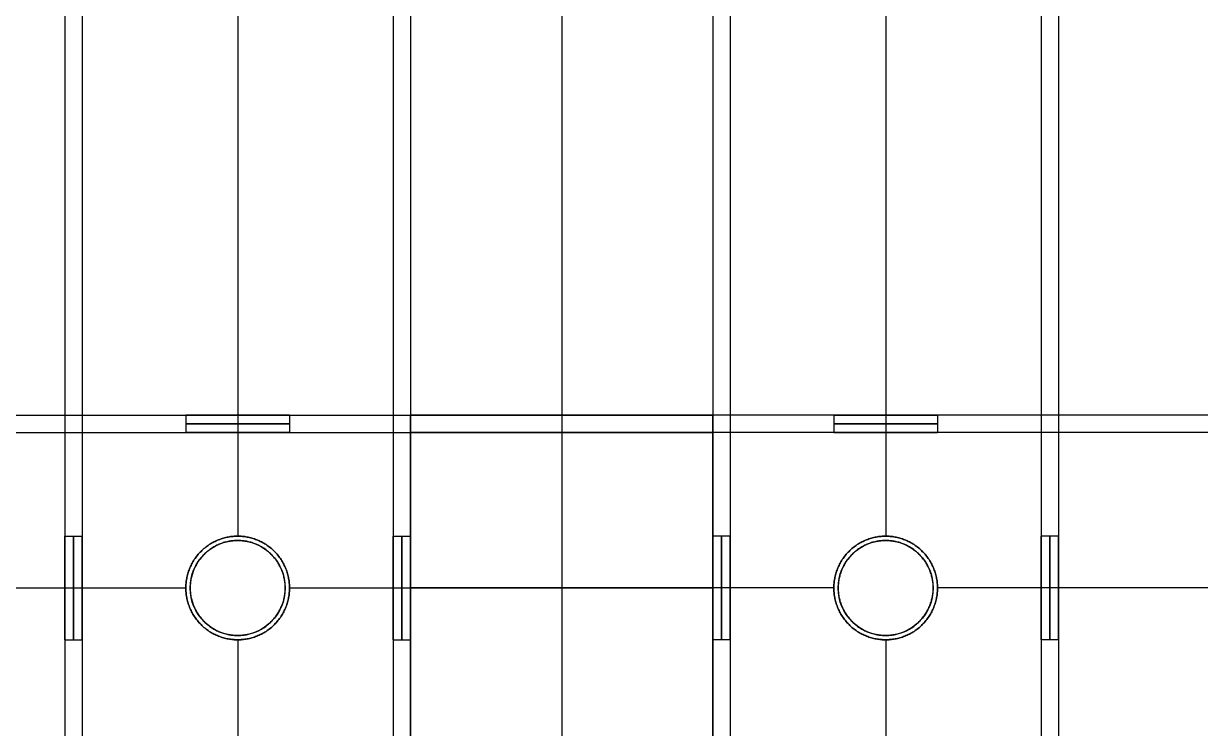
# Model space of a CAD drawing. Header units: millimetres. Extents: x -6529 to 809, y -8611 to 207.
# Drawn here: x -5360.4 to -5224.2, y -4408.7 to -4327 of the extents above; entities that cross this region are included whole.
import ezdxf

# ---------------------------------------------------------------- set-up
doc = ezdxf.new("R2010")
doc.units = ezdxf.units.MM
doc.header["$MEASUREMENT"] = 0
for name, color, linetype, true_color in [('gaten$11mm', 7, 'Continuous', 0xff6a35), ('platen', 7, 'Continuous', 0x007f00), ('staal', 5, 'Continuous', 0x0000ff)]:
    doc.layers.add(name, color=color, linetype=linetype, true_color=true_color)

# ---------------------------------------------------------------- blocks, each defined once
blk = doc.blocks.new('plaat base')
at = {"layer": 'platen'}
for p, q in [((658, -1200), (658, 0)), ((658, -1200, 18), (658, 0, 18))]:
    blk.add_line(p, q, dxfattribs=at)
blk = doc.blocks.new('top plaat')
at = {"layer": 'platen'}
for p, q in [((658, -1276), (658, 40)), ((658, -1276, 18), (658, 40, 18)), ((620.5, -650), (620.5, -650, 18)), ((695.5, -650), (695.5, -650, 18)), ((615, -655.5), (615, -655.5, 18)), ((626, -655.5), (626, -655.5, 18)), ((690, -655.5), (690, -655.5, 18)), ((701, -655.5), (701, -655.5, 18)), ((620.5, -661), (620.5, -661, 18)), ((695.5, -661), (695.5, -661, 18))]:
    blk.add_line(p, q, dxfattribs=at)
for centre in [(620.5, -655.5, 9), (695.5, -655.5, 9)]:
    blk.add_circle(centre, 5.5, dxfattribs=at)
for points in [[(620.5, -650), (626, -650), (626, -655.5), (626, -661), (620.5, -661), (615, -661), (615, -655.5), (615, -650), (620.5, -650)], [(620.5, -650, 18), (626, -650, 18), (626, -655.5, 18), (626, -661, 18), (620.5, -661, 18), (615, -661, 18), (615, -655.5, 18), (615, -650, 18), (620.5, -650, 18)], [(690, -655.5), (690, -650), (695.5, -650), (701, -650), (701, -655.5), (701, -661), (695.5, -661), (690, -661), (690, -655.5)], [(690, -655.5, 18), (690, -650, 18), (695.5, -650, 18), (701, -650, 18), (701, -655.5, 18), (701, -661, 18), (695.5, -661, 18), (690, -661, 18), (690, -655.5, 18)]]:
    blk.add_rational_spline(points, [1, 0.707106781187, 1, 0.707106781187, 1, 0.707106781187, 1, 0.707106781187, 1], degree=2, knots=[-37.699112, -37.699112, -37.699112, -28.274334, -28.274334, -18.849556, -18.849556, -9.424778, -9.424778, 0, 0, 0], dxfattribs=at)

msp = doc.modelspace()

# ---------------------------------------------------------------- linework, layer by layer
at = {"layer": 'gaten$11mm'}
for centre in [(-5335.61, -4392.39), (-5260.61, -4392.39)]:
    msp.add_circle(centre, 5.5, dxfattribs=at)
at = {"layer": 'staal'}
for p, q in [((-5341.61, -4372.39, 1296), (-5341.61, -4374.39, 1296)), ((-5335.61, -4372.39, 1302), (-5335.61, -4374.39, 1302)), ((-5335.61, -4372.39, 1290), (-5335.61, -4374.39, 1290)), ((-5329.61, -4372.39, 1296), (-5329.61, -4374.39, 1296)), ((-5315.61, -4372.39, 20), (-5315.61, -4374.39, 20)), ((-5280.61, -4372.39, 1296), (-5280.61, -4374.39, 1296)), ((-5266.61, -4372.39, 20), (-5266.61, -4374.39, 20)), ((-5260.61, -4372.39, 26), (-5260.61, -4374.39, 26)), ((-5260.61, -4372.39, 14), (-5260.61, -4374.39, 14)), ((-5254.61, -4372.39, 20), (-5254.61, -4374.39, 20)), ((-5355.61, -4386.39, 20), (-5353.61, -4386.39, 20)), ((-5335.61, -4386.39, 1278), (-5335.61, -4386.39, 1276)), ((-5335.61, -4386.39, 1316), (-5335.61, -4386.39, 1314)), ((-5335.61, -4386.39, 2), (-5335.61, -4386.39)), ((-5335.61, -4386.39, 40), (-5335.61, -4386.39, 38)), ((-5317.61, -4386.39, 20), (-5315.61, -4386.39, 20)), ((-5278.61, -4386.39, 1296), (-5280.61, -4386.39, 1296)), ((-5260.61, -4386.39, 1278), (-5260.61, -4386.39, 1276)), ((-5260.61, -4386.39, 1316), (-5260.61, -4386.39, 1314)), ((-5260.61, -4386.39, 2), (-5260.61, -4386.39)), ((-5260.61, -4386.39, 40), (-5260.61, -4386.39, 38)), ((-5240.61, -4386.39, 1296), (-5242.61, -4386.39, 1296)), ((-5355.61, -4392.39, 26), (-5353.61, -4392.39, 26)), ((-5355.61, -4392.39, 14), (-5353.61, -4392.39, 14)), ((-5341.61, -4392.39, 1278), (-5341.61, -4392.39, 1276)), ((-5341.61, -4392.39, 1316), (-5341.61, -4392.39, 1314)), ((-5341.61, -4392.39, 2), (-5341.61, -4392.39)), ((-5341.61, -4392.39, 40), (-5341.61, -4392.39, 38)), ((-5329.61, -4392.39, 1278), (-5329.61, -4392.39, 1276)), ((-5329.61, -4392.39, 1316), (-5329.61, -4392.39, 1314)), ((-5329.61, -4392.39, 2), (-5329.61, -4392.39)), ((-5329.61, -4392.39, 40), (-5329.61, -4392.39, 38)), ((-5317.61, -4392.39, 26), (-5315.61, -4392.39, 26)), ((-5317.61, -4392.39, 14), (-5315.61, -4392.39, 14)), ((-5315.61, -4392.39, 40), (-5315.61, -4392.39, 38)), ((-5315.61, -4392.39, 2), (-5315.61, -4392.39)), ((-5278.61, -4392.39, 1302), (-5280.61, -4392.39, 1302)), ((-5278.61, -4392.39, 1290), (-5280.61, -4392.39, 1290)), ((-5280.61, -4392.39, 1316), (-5280.61, -4392.39, 1314)), ((-5280.61, -4392.39, 1278), (-5280.61, -4392.39, 1276)), ((-5266.61, -4392.39, 1278), (-5266.61, -4392.39, 1276)), ((-5266.61, -4392.39, 1316), (-5266.61, -4392.39, 1314)), ((-5266.61, -4392.39, 2), (-5266.61, -4392.39)), ((-5266.61, -4392.39, 40), (-5266.61, -4392.39, 38)), ((-5254.61, -4392.39, 1278), (-5254.61, -4392.39, 1276)), ((-5254.61, -4392.39, 1316), (-5254.61, -4392.39, 1314)), ((-5254.61, -4392.39, 2), (-5254.61, -4392.39)), ((-5254.61, -4392.39, 40), (-5254.61, -4392.39, 38)), ((-5240.61, -4392.39, 1302), (-5242.61, -4392.39, 1302)), ((-5240.61, -4392.39, 1290), (-5242.61, -4392.39, 1290)), ((-5355.61, -4398.39, 20), (-5353.61, -4398.39, 20)), ((-5335.61, -4398.39, 1278), (-5335.61, -4398.39, 1276)), ((-5335.61, -4398.39, 1316), (-5335.61, -4398.39, 1314)), ((-5335.61, -4398.39, 2), (-5335.61, -4398.39)), ((-5335.61, -4398.39, 40), (-5335.61, -4398.39, 38)), ((-5317.61, -4398.39, 20), (-5315.61, -4398.39, 20)), ((-5278.61, -4398.39, 1296), (-5280.61, -4398.39, 1296)), ((-5260.61, -4398.39, 1278), (-5260.61, -4398.39, 1276)), ((-5260.61, -4398.39, 1316), (-5260.61, -4398.39, 1314)), ((-5260.61, -4398.39, 2), (-5260.61, -4398.39)), ((-5260.61, -4398.39, 40), (-5260.61, -4398.39, 38)), ((-5240.61, -4398.39, 1296), (-5242.61, -4398.39, 1296))]:
    msp.add_line(p, q, dxfattribs=at)
for points in [[(-5355.61, -3811.89), (-5355.61, -4129.64), (-5355.61, -4447.39)], [(-5355.61, -3811.89, 40), (-5355.61, -4129.64, 40), (-5355.61, -4447.39, 40)], [(-5353.61, -3811.89, 2), (-5353.61, -4129.64, 2), (-5353.61, -4447.39, 2)], [(-5353.61, -3811.89, 38), (-5353.61, -4129.64, 38), (-5353.61, -4447.39, 38)], [(-5317.61, -3811.89, 2), (-5317.61, -4129.64, 2), (-5317.61, -4447.39, 2)], [(-5317.61, -3811.89, 38), (-5317.61, -4129.64, 38), (-5317.61, -4447.39, 38)], [(-5315.61, -3811.89), (-5315.61, -4129.64), (-5315.61, -4447.39)], [(-5315.61, -3811.89, 40), (-5315.61, -4129.64, 40), (-5315.61, -4447.39, 40)], [(-5280.61, -3811.89, 1276), (-5280.61, -4129.64, 1276), (-5280.61, -4447.39, 1276)], [(-5280.61, -3811.89, 1316), (-5280.61, -4129.64, 1316), (-5280.61, -4447.39, 1316)], [(-5278.61, -3811.89, 1278), (-5278.61, -4129.64, 1278), (-5278.61, -4447.39, 1278)], [(-5278.61, -3811.89, 1314), (-5278.61, -4129.64, 1314), (-5278.61, -4447.39, 1314)], [(-5242.61, -3811.89, 1278), (-5242.61, -4129.64, 1278), (-5242.61, -4447.39, 1278)], [(-5242.61, -3811.89, 1314), (-5242.61, -4129.64, 1314), (-5242.61, -4447.39, 1314)], [(-5240.61, -3811.89, 1276), (-5240.61, -4129.64, 1276), (-5240.61, -4447.39, 1276)], [(-5240.61, -3811.89, 1316), (-5240.61, -4129.64, 1316), (-5240.61, -4447.39, 1316)], [(-5355.61, -4323.39, 20), (-5355.61, -4354.89, 20), (-5355.61, -4386.39, 20)], [(-5353.61, -4323.39, 20), (-5353.61, -4354.89, 20), (-5353.61, -4386.39, 20)], [(-5335.61, -4323.39), (-5335.61, -4354.89), (-5335.61, -4386.39)], [(-5335.61, -4323.39, 40), (-5335.61, -4354.89, 40), (-5335.61, -4386.39, 40)], [(-5335.61, -4323.39, 2), (-5335.61, -4354.89, 2), (-5335.61, -4386.39, 2)], [(-5335.61, -4323.39, 38), (-5335.61, -4354.89, 38), (-5335.61, -4386.39, 38)], [(-5317.61, -4323.39, 20), (-5317.61, -4354.89, 20), (-5317.61, -4386.39, 20)], [(-5315.61, -4323.39, 20), (-5315.61, -4354.89, 20), (-5315.61, -4386.39, 20)], [(-5280.61, -4323.39, 1296), (-5280.61, -4354.89, 1296), (-5280.61, -4386.39, 1296)], [(-5278.61, -4323.39, 1296), (-5278.61, -4354.89, 1296), (-5278.61, -4386.39, 1296)], [(-5260.61, -4323.39, 1276), (-5260.61, -4354.89, 1276), (-5260.61, -4386.39, 1276)], [(-5260.61, -4323.39, 1316), (-5260.61, -4354.89, 1316), (-5260.61, -4386.39, 1316)], [(-5260.61, -4323.39, 1278), (-5260.61, -4354.89, 1278), (-5260.61, -4386.39, 1278)], [(-5260.61, -4323.39, 1314), (-5260.61, -4354.89, 1314), (-5260.61, -4386.39, 1314)], [(-5242.61, -4323.39, 1296), (-5242.61, -4354.89, 1296), (-5242.61, -4386.39, 1296)], [(-5240.61, -4323.39, 1296), (-5240.61, -4354.89, 1296), (-5240.61, -4386.39, 1296)], [(-5916.11, -4372.39, 1276), (-5598.36, -4372.39, 1276), (-5280.61, -4372.39, 1276)], [(-5916.11, -4372.39, 1316), (-5598.36, -4372.39, 1316), (-5280.61, -4372.39, 1316)], [(-5404.61, -4372.39, 1296), (-5373.11, -4372.39, 1296), (-5341.61, -4372.39, 1296)], [(-5329.61, -4372.39, 1296), (-5305.11, -4372.39, 1296), (-5280.61, -4372.39, 1296)], [(-5315.61, -4372.39), (-5315.61, -4392.39), (-5315.61, -4412.39)], [(-4680.11, -4372.39), (-4997.86, -4372.39), (-5315.61, -4372.39)], [(-4680.11, -4372.39, 40), (-4997.86, -4372.39, 40), (-5315.61, -4372.39, 40)], [(-5315.61, -4412.39, 40), (-5315.61, -4392.39, 40), (-5315.61, -4372.39, 40)], [(-5315.61, -4372.39, 40), (-5315.61, -4372.39, 20), (-5315.61, -4372.39)], [(-5266.61, -4372.39, 20), (-5291.11, -4372.39, 20), (-5315.61, -4372.39, 20)], [(-5280.61, -4372.39, 1276), (-5280.61, -4392.39, 1276), (-5280.61, -4412.39, 1276)], [(-5280.61, -4412.39, 1316), (-5280.61, -4392.39, 1316), (-5280.61, -4372.39, 1316)], [(-5280.61, -4372.39, 1316), (-5280.61, -4372.39, 1296), (-5280.61, -4372.39, 1276)], [(-5191.61, -4372.39, 20), (-5223.11, -4372.39, 20), (-5254.61, -4372.39, 20)], [(-5916.11, -4374.39, 1278), (-5598.36, -4374.39, 1278), (-5280.61, -4374.39, 1278)], [(-5916.11, -4374.39, 1314), (-5598.36, -4374.39, 1314), (-5280.61, -4374.39, 1314)], [(-5404.61, -4374.39, 1296), (-5373.11, -4374.39, 1296), (-5341.61, -4374.39, 1296)], [(-5329.61, -4374.39, 1296), (-5305.11, -4374.39, 1296), (-5280.61, -4374.39, 1296)], [(-4680.11, -4374.39, 2), (-4997.86, -4374.39, 2), (-5315.61, -4374.39, 2)], [(-5315.61, -4410.39, 2), (-5315.61, -4392.39, 2), (-5315.61, -4374.39, 2)], [(-4680.11, -4374.39, 38), (-4997.86, -4374.39, 38), (-5315.61, -4374.39, 38)], [(-5315.61, -4374.39, 2), (-5315.61, -4374.39, 20), (-5315.61, -4374.39, 38)], [(-5315.61, -4374.39, 38), (-5315.61, -4392.39, 38), (-5315.61, -4410.39, 38)], [(-5266.61, -4374.39, 20), (-5291.11, -4374.39, 20), (-5315.61, -4374.39, 20)], [(-5280.61, -4410.39, 1278), (-5280.61, -4392.39, 1278), (-5280.61, -4374.39, 1278)], [(-5280.61, -4374.39, 1278), (-5280.61, -4374.39, 1296), (-5280.61, -4374.39, 1314)], [(-5280.61, -4374.39, 1314), (-5280.61, -4392.39, 1314), (-5280.61, -4410.39, 1314)], [(-5191.61, -4374.39, 20), (-5223.11, -4374.39, 20), (-5254.61, -4374.39, 20)], [(-5404.61, -4392.39, 1276), (-5373.11, -4392.39, 1276), (-5341.61, -4392.39, 1276)], [(-5404.61, -4392.39, 1316), (-5373.11, -4392.39, 1316), (-5341.61, -4392.39, 1316)], [(-5404.61, -4392.39, 1278), (-5373.11, -4392.39, 1278), (-5341.61, -4392.39, 1278)], [(-5404.61, -4392.39, 1314), (-5373.11, -4392.39, 1314), (-5341.61, -4392.39, 1314)], [(-5329.61, -4392.39, 1276), (-5305.11, -4392.39, 1276), (-5280.61, -4392.39, 1276)], [(-5329.61, -4392.39, 1316), (-5305.11, -4392.39, 1316), (-5280.61, -4392.39, 1316)], [(-5329.61, -4392.39, 1278), (-5305.11, -4392.39, 1278), (-5280.61, -4392.39, 1278)], [(-5329.61, -4392.39, 1314), (-5305.11, -4392.39, 1314), (-5280.61, -4392.39, 1314)], [(-5266.61, -4392.39), (-5291.11, -4392.39), (-5315.61, -4392.39)], [(-5266.61, -4392.39, 40), (-5291.11, -4392.39, 40), (-5315.61, -4392.39, 40)], [(-5266.61, -4392.39, 2), (-5291.11, -4392.39, 2), (-5315.61, -4392.39, 2)], [(-5266.61, -4392.39, 38), (-5291.11, -4392.39, 38), (-5315.61, -4392.39, 38)], [(-5191.61, -4392.39), (-5223.11, -4392.39), (-5254.61, -4392.39)], [(-5191.61, -4392.39, 40), (-5223.11, -4392.39, 40), (-5254.61, -4392.39, 40)], [(-5191.61, -4392.39, 2), (-5223.11, -4392.39, 2), (-5254.61, -4392.39, 2)], [(-5191.61, -4392.39, 38), (-5223.11, -4392.39, 38), (-5254.61, -4392.39, 38)], [(-5355.61, -4398.39, 20), (-5355.61, -4422.89, 20), (-5355.61, -4447.39, 20)], [(-5353.61, -4398.39, 20), (-5353.61, -4422.89, 20), (-5353.61, -4447.39, 20)], [(-5335.61, -4398.39), (-5335.61, -4422.89), (-5335.61, -4447.39)], [(-5335.61, -4398.39, 40), (-5335.61, -4422.89, 40), (-5335.61, -4447.39, 40)], [(-5335.61, -4398.39, 2), (-5335.61, -4422.89, 2), (-5335.61, -4447.39, 2)], [(-5335.61, -4398.39, 38), (-5335.61, -4422.89, 38), (-5335.61, -4447.39, 38)], [(-5317.61, -4398.39, 20), (-5317.61, -4422.89, 20), (-5317.61, -4447.39, 20)], [(-5315.61, -4398.39, 20), (-5315.61, -4422.89, 20), (-5315.61, -4447.39, 20)], [(-5280.61, -4398.39, 1296), (-5280.61, -4422.89, 1296), (-5280.61, -4447.39, 1296)], [(-5278.61, -4398.39, 1296), (-5278.61, -4422.89, 1296), (-5278.61, -4447.39, 1296)], [(-5260.61, -4398.39, 1276), (-5260.61, -4422.89, 1276), (-5260.61, -4447.39, 1276)], [(-5260.61, -4398.39, 1316), (-5260.61, -4422.89, 1316), (-5260.61, -4447.39, 1316)], [(-5260.61, -4398.39, 1278), (-5260.61, -4422.89, 1278), (-5260.61, -4447.39, 1278)], [(-5260.61, -4398.39, 1314), (-5260.61, -4422.89, 1314), (-5260.61, -4447.39, 1314)], [(-5242.61, -4398.39, 1296), (-5242.61, -4422.89, 1296), (-5242.61, -4447.39, 1296)], [(-5240.61, -4398.39, 1296), (-5240.61, -4422.89, 1296), (-5240.61, -4447.39, 1296)]]:
    msp.add_open_spline(points, degree=2, dxfattribs=at)
for points, weights, knots in [([(-5335.61, -4372.39, 1302), (-5329.61, -4372.39, 1302), (-5329.61, -4372.39, 1296), (-5329.61, -4372.39, 1290), (-5335.61, -4372.39, 1290), (-5341.61, -4372.39, 1290), (-5341.61, -4372.39, 1296), (-5341.61, -4372.39, 1302), (-5335.61, -4372.39, 1302)], [1, 0.707106781187, 1, 0.707106781187, 1, 0.707106781187, 1, 0.707106781187, 1], [0, 0, 0, 7.853982, 7.853982, 15.707963, 15.707963, 23.561945, 23.561945, 31.415927, 31.415927, 31.415927]), ([(-5260.61, -4372.39, 26), (-5266.61, -4372.39, 26), (-5266.61, -4372.39, 20), (-5266.61, -4372.39, 14), (-5260.61, -4372.39, 14), (-5254.61, -4372.39, 14), (-5254.61, -4372.39, 20), (-5254.61, -4372.39, 26), (-5260.61, -4372.39, 26)], [1, 0.707106781187, 1, 0.707106781187, 1, 0.707106781187, 1, 0.707106781187, 1], [0, 0, 0, 7.853982, 7.853982, 15.707963, 15.707963, 23.561945, 23.561945, 31.415927, 31.415927, 31.415927]), ([(-5335.61, -4373.39, 1302), (-5329.61, -4373.39, 1302), (-5329.61, -4373.39, 1296), (-5329.61, -4373.39, 1290), (-5335.61, -4373.39, 1290), (-5341.61, -4373.39, 1290), (-5341.61, -4373.39, 1296), (-5341.61, -4373.39, 1302), (-5335.61, -4373.39, 1302)], [1, 0.707106781187, 1, 0.707106781187, 1, 0.707106781187, 1, 0.707106781187, 1], [0, 0, 0, 7.853982, 7.853982, 15.707963, 15.707963, 23.561945, 23.561945, 31.415927, 31.415927, 31.415927]), ([(-5260.61, -4373.39, 26), (-5266.61, -4373.39, 26), (-5266.61, -4373.39, 20), (-5266.61, -4373.39, 14), (-5260.61, -4373.39, 14), (-5254.61, -4373.39, 14), (-5254.61, -4373.39, 20), (-5254.61, -4373.39, 26), (-5260.61, -4373.39, 26)], [1, 0.707106781187, 1, 0.707106781187, 1, 0.707106781187, 1, 0.707106781187, 1], [0, 0, 0, 7.853982, 7.853982, 15.707963, 15.707963, 23.561945, 23.561945, 31.415927, 31.415927, 31.415927]), ([(-5335.61, -4374.39, 1302), (-5341.61, -4374.39, 1302), (-5341.61, -4374.39, 1296), (-5341.61, -4374.39, 1290), (-5335.61, -4374.39, 1290), (-5329.61, -4374.39, 1290), (-5329.61, -4374.39, 1296), (-5329.61, -4374.39, 1302), (-5335.61, -4374.39, 1302)], [1, 0.707106781187, 1, 0.707106781187, 1, 0.707106781187, 1, 0.707106851018, 0.999999860338], [-31.415927, -31.415927, -31.415927, -23.561944, -23.561944, -15.707962, -15.707962, -7.85398, -7.85398, 0, 0, 0]), ([(-5260.61, -4374.39, 26), (-5254.61, -4374.39, 26), (-5254.61, -4374.39, 20), (-5254.61, -4374.39, 14), (-5260.61, -4374.39, 14), (-5266.61, -4374.39, 14), (-5266.61, -4374.39, 20), (-5266.61, -4374.39, 26), (-5260.61, -4374.39, 26)], [1, 0.707106781187, 1, 0.707106781187, 1, 0.707106781187, 1, 0.707106851018, 0.999999860338], [-31.415927, -31.415927, -31.415927, -23.561944, -23.561944, -15.707962, -15.707962, -7.85398, -7.85398, 0, 0, 0]), ([(-5355.61, -4392.39, 26), (-5355.61, -4398.39, 26), (-5355.61, -4398.39, 20), (-5355.61, -4398.39, 14), (-5355.61, -4392.39, 14), (-5355.61, -4386.39, 14), (-5355.61, -4386.39, 20), (-5355.61, -4386.39, 26), (-5355.61, -4392.39, 26)], [1, 0.707106781187, 1, 0.707106781187, 1, 0.707106781187, 1, 0.707106781187, 1], [0, 0, 0, 7.853982, 7.853982, 15.707963, 15.707963, 23.561945, 23.561945, 31.415927, 31.415927, 31.415927]), ([(-5354.61, -4392.39, 26), (-5354.61, -4398.39, 26), (-5354.61, -4398.39, 20), (-5354.61, -4398.39, 14), (-5354.61, -4392.39, 14), (-5354.61, -4386.39, 14), (-5354.61, -4386.39, 20), (-5354.61, -4386.39, 26), (-5354.61, -4392.39, 26)], [1, 0.707106781187, 1, 0.707106781187, 1, 0.707106781187, 1, 0.707106781187, 1], [0, 0, 0, 7.853982, 7.853982, 15.707963, 15.707963, 23.561945, 23.561945, 31.415927, 31.415927, 31.415927]), ([(-5353.61, -4392.39, 26), (-5353.61, -4386.39, 26), (-5353.61, -4386.39, 20), (-5353.61, -4386.39, 14), (-5353.61, -4392.39, 14), (-5353.61, -4398.39, 14), (-5353.61, -4398.39, 20), (-5353.61, -4398.39, 26), (-5353.61, -4392.39, 26)], [1, 0.707106781187, 1, 0.707106781187, 1, 0.707106781187, 1, 0.707106851018, 0.999999860338], [-31.415927, -31.415927, -31.415927, -23.561944, -23.561944, -15.707962, -15.707962, -7.85398, -7.85398, 0, 0, 0]), ([(-5335.61, -4398.39, 1276), (-5341.61, -4398.39, 1276), (-5341.61, -4392.39, 1276), (-5341.61, -4386.39, 1276), (-5335.61, -4386.39, 1276), (-5329.61, -4386.39, 1276), (-5329.61, -4392.39, 1276), (-5329.61, -4398.39, 1276), (-5335.61, -4398.39, 1276)], [1, 0.707106781187, 1, 0.707106781187, 1, 0.707106781187, 1, 0.707106781187, 1], [-31.415927, -31.415927, -31.415927, -23.561945, -23.561945, -15.707963, -15.707963, -7.853982, -7.853982, 0, 0, 0]), ([(-5335.61, -4398.39, 1316), (-5329.61, -4398.39, 1316), (-5329.61, -4392.39, 1316), (-5329.61, -4386.39, 1316), (-5335.61, -4386.39, 1316), (-5341.61, -4386.39, 1316), (-5341.61, -4392.39, 1316), (-5341.61, -4398.39, 1316), (-5335.61, -4398.39, 1316)], [1, 0.707106781187, 1, 0.707106781187, 1, 0.707106781187, 1, 0.707106781187, 1], [0, 0, 0, 7.853982, 7.853982, 15.707963, 15.707963, 23.561945, 23.561945, 31.415927, 31.415927, 31.415927]), ([(-5335.61, -4398.39, 1278), (-5329.61, -4398.39, 1278), (-5329.61, -4392.39, 1278), (-5329.61, -4386.39, 1278), (-5335.61, -4386.39, 1278), (-5341.61, -4386.39, 1278), (-5341.61, -4392.39, 1278), (-5341.61, -4398.39, 1278), (-5335.61, -4398.39, 1278)], [1, 0.707106781187, 1, 0.707106781187, 1, 0.707106781187, 1, 0.707106781187, 1], [0, 0, 0, 7.853982, 7.853982, 15.707963, 15.707963, 23.561945, 23.561945, 31.415927, 31.415927, 31.415927]), ([(-5335.61, -4398.39, 1314), (-5341.61, -4398.39, 1314), (-5341.61, -4392.39, 1314), (-5341.61, -4386.39, 1314), (-5335.61, -4386.39, 1314), (-5329.61, -4386.39, 1314), (-5329.61, -4392.39, 1314), (-5329.61, -4398.39, 1314), (-5335.61, -4398.39, 1314)], [1, 0.707106781187, 1, 0.707106781187, 1, 0.707106781187, 1, 0.707106781187, 1], [-31.415927, -31.415927, -31.415927, -23.561945, -23.561945, -15.707963, -15.707963, -7.853982, -7.853982, 0, 0, 0]), ([(-5335.61, -4398.39, 1277), (-5329.61, -4398.39, 1277), (-5329.61, -4392.39, 1277), (-5329.61, -4386.39, 1277), (-5335.61, -4386.39, 1277), (-5341.61, -4386.39, 1277), (-5341.61, -4392.39, 1277), (-5341.61, -4398.39, 1277), (-5335.61, -4398.39, 1277)], [1, 0.707106781187, 1, 0.707106781187, 1, 0.707106781187, 1, 0.707106781187, 1], [0, 0, 0, 7.853982, 7.853982, 15.707963, 15.707963, 23.561945, 23.561945, 31.415927, 31.415927, 31.415927]), ([(-5335.61, -4398.39, 1315), (-5329.61, -4398.39, 1315), (-5329.61, -4392.39, 1315), (-5329.61, -4386.39, 1315), (-5335.61, -4386.39, 1315), (-5341.61, -4386.39, 1315), (-5341.61, -4392.39, 1315), (-5341.61, -4398.39, 1315), (-5335.61, -4398.39, 1315)], [1, 0.707106781187, 1, 0.707106781187, 1, 0.707106781187, 1, 0.707106781187, 1], [0, 0, 0, 7.853982, 7.853982, 15.707963, 15.707963, 23.561945, 23.561945, 31.415927, 31.415927, 31.415927]), ([(-5329.61, -4392.39), (-5329.61, -4386.39), (-5335.61, -4386.39), (-5341.61, -4386.39), (-5341.61, -4392.39), (-5341.61, -4398.39), (-5335.61, -4398.39), (-5329.61, -4398.39), (-5329.61, -4392.39)], [1, 0.707106781187, 1, 0.707106781187, 1, 0.707106781187, 1, 0.707106781187, 1], [-31.415927, -31.415927, -31.415927, -23.561945, -23.561945, -15.707963, -15.707963, -7.853982, -7.853982, 0, 0, 0]), ([(-5329.61, -4392.39, 40), (-5329.61, -4398.39, 40), (-5335.61, -4398.39, 40), (-5341.61, -4398.39, 40), (-5341.61, -4392.39, 40), (-5341.61, -4386.39, 40), (-5335.61, -4386.39, 40), (-5329.61, -4386.39, 40), (-5329.61, -4392.39, 40)], [1, 0.707106781187, 1, 0.707106781187, 1, 0.707106781187, 1, 0.707106781187, 1], [0, 0, 0, 7.853982, 7.853982, 15.707963, 15.707963, 23.561945, 23.561945, 31.415927, 31.415927, 31.415927]), ([(-5329.61, -4392.39, 2), (-5329.61, -4398.39, 2), (-5335.61, -4398.39, 2), (-5341.61, -4398.39, 2), (-5341.61, -4392.39, 2), (-5341.61, -4386.39, 2), (-5335.61, -4386.39, 2), (-5329.61, -4386.39, 2), (-5329.61, -4392.39, 2)], [1, 0.707106781187, 1, 0.707106781187, 1, 0.707106781187, 1, 0.707106781187, 1], [0, 0, 0, 7.853982, 7.853982, 15.707963, 15.707963, 23.561945, 23.561945, 31.415927, 31.415927, 31.415927]), ([(-5329.61, -4392.39, 38), (-5329.61, -4386.39, 38), (-5335.61, -4386.39, 38), (-5341.61, -4386.39, 38), (-5341.61, -4392.39, 38), (-5341.61, -4398.39, 38), (-5335.61, -4398.39, 38), (-5329.61, -4398.39, 38), (-5329.61, -4392.39, 38)], [1, 0.707106781187, 1, 0.707106781187, 1, 0.707106781187, 1, 0.707106781187, 1], [-31.415927, -31.415927, -31.415927, -23.561945, -23.561945, -15.707963, -15.707963, -7.853982, -7.853982, 0, 0, 0]), ([(-5329.61, -4392.39, 1), (-5329.61, -4398.39, 1), (-5335.61, -4398.39, 1), (-5341.61, -4398.39, 1), (-5341.61, -4392.39, 1), (-5341.61, -4386.39, 1), (-5335.61, -4386.39, 1), (-5329.61, -4386.39, 1), (-5329.61, -4392.39, 1)], [1, 0.707106781187, 1, 0.707106781187, 1, 0.707106781187, 1, 0.707106781187, 1], [0, 0, 0, 7.853982, 7.853982, 15.707963, 15.707963, 23.561945, 23.561945, 31.415927, 31.415927, 31.415927]), ([(-5329.61, -4392.39, 39), (-5329.61, -4398.39, 39), (-5335.61, -4398.39, 39), (-5341.61, -4398.39, 39), (-5341.61, -4392.39, 39), (-5341.61, -4386.39, 39), (-5335.61, -4386.39, 39), (-5329.61, -4386.39, 39), (-5329.61, -4392.39, 39)], [1, 0.707106781187, 1, 0.707106781187, 1, 0.707106781187, 1, 0.707106781187, 1], [0, 0, 0, 7.853982, 7.853982, 15.707963, 15.707963, 23.561945, 23.561945, 31.415927, 31.415927, 31.415927]), ([(-5317.61, -4392.39, 26), (-5317.61, -4398.39, 26), (-5317.61, -4398.39, 20), (-5317.61, -4398.39, 14), (-5317.61, -4392.39, 14), (-5317.61, -4386.39, 14), (-5317.61, -4386.39, 20), (-5317.61, -4386.39, 26), (-5317.61, -4392.39, 26)], [0.999999860338, 0.707106851018, 1, 0.707106781187, 1, 0.707106781187, 1, 0.707106851018, 0.999999860338], [0, 0, 0, 7.853981, 7.853981, 15.707963, 15.707963, 23.561946, 23.561946, 31.415927, 31.415927, 31.415927]), ([(-5316.61, -4392.39, 26), (-5316.61, -4398.39, 26), (-5316.61, -4398.39, 20), (-5316.61, -4398.39, 14), (-5316.61, -4392.39, 14), (-5316.61, -4386.39, 14), (-5316.61, -4386.39, 20), (-5316.61, -4386.39, 26), (-5316.61, -4392.39, 26)], [1, 0.707106781187, 1, 0.707106781187, 1, 0.707106781187, 1, 0.707106781187, 1], [0, 0, 0, 7.853982, 7.853982, 15.707963, 15.707963, 23.561945, 23.561945, 31.415927, 31.415927, 31.415927]), ([(-5315.61, -4392.39, 26), (-5315.61, -4386.39, 26), (-5315.61, -4386.39, 20), (-5315.61, -4386.39, 14), (-5315.61, -4392.39, 14), (-5315.61, -4398.39, 14), (-5315.61, -4398.39, 20), (-5315.61, -4398.39, 26), (-5315.61, -4392.39, 26)], [1, 0.707106781187, 1, 0.707106781187, 1, 0.707106781187, 1, 0.707106781187, 1], [-31.415927, -31.415927, -31.415927, -23.561945, -23.561945, -15.707963, -15.707963, -7.853982, -7.853982, 0, 0, 0]), ([(-5280.61, -4392.39, 1302), (-5280.61, -4386.39, 1302), (-5280.61, -4386.39, 1296), (-5280.61, -4386.39, 1290), (-5280.61, -4392.39, 1290), (-5280.61, -4398.39, 1290), (-5280.61, -4398.39, 1296), (-5280.61, -4398.39, 1302), (-5280.61, -4392.39, 1302)], [1, 0.707106781187, 1, 0.707106781187, 1, 0.707106781187, 1, 0.707106781187, 1], [-31.415927, -31.415927, -31.415927, -23.561945, -23.561945, -15.707963, -15.707963, -7.853982, -7.853982, 0, 0, 0]), ([(-5279.61, -4392.39, 1302), (-5279.61, -4398.39, 1302), (-5279.61, -4398.39, 1296), (-5279.61, -4398.39, 1290), (-5279.61, -4392.39, 1290), (-5279.61, -4386.39, 1290), (-5279.61, -4386.39, 1296), (-5279.61, -4386.39, 1302), (-5279.61, -4392.39, 1302)], [1, 0.707106781187, 1, 0.707106781187, 1, 0.707106781187, 1, 0.707106781187, 1], [0, 0, 0, 7.853982, 7.853982, 15.707963, 15.707963, 23.561945, 23.561945, 31.415927, 31.415927, 31.415927]), ([(-5278.61, -4392.39, 1302), (-5278.61, -4398.39, 1302), (-5278.61, -4398.39, 1296), (-5278.61, -4398.39, 1290), (-5278.61, -4392.39, 1290), (-5278.61, -4386.39, 1290), (-5278.61, -4386.39, 1296), (-5278.61, -4386.39, 1302), (-5278.61, -4392.39, 1302)], [0.999999860338, 0.707106851018, 1, 0.707106781187, 1, 0.707106781187, 1, 0.707106851018, 0.999999860338], [0, 0, 0, 7.853981, 7.853981, 15.707963, 15.707963, 23.561946, 23.561946, 31.415927, 31.415927, 31.415927]), ([(-5266.61, -4392.39, 1276), (-5266.61, -4386.39, 1276), (-5260.61, -4386.39, 1276), (-5254.61, -4386.39, 1276), (-5254.61, -4392.39, 1276), (-5254.61, -4398.39, 1276), (-5260.61, -4398.39, 1276), (-5266.61, -4398.39, 1276), (-5266.61, -4392.39, 1276)], [1, 0.707106781187, 1, 0.707106781187, 1, 0.707106781187, 1, 0.707106781187, 1], [-31.415927, -31.415927, -31.415927, -23.561945, -23.561945, -15.707963, -15.707963, -7.853982, -7.853982, 0, 0, 0]), ([(-5266.61, -4392.39, 1316), (-5266.61, -4398.39, 1316), (-5260.61, -4398.39, 1316), (-5254.61, -4398.39, 1316), (-5254.61, -4392.39, 1316), (-5254.61, -4386.39, 1316), (-5260.61, -4386.39, 1316), (-5266.61, -4386.39, 1316), (-5266.61, -4392.39, 1316)], [1, 0.707106781187, 1, 0.707106781187, 1, 0.707106781187, 1, 0.707106781187, 1], [0, 0, 0, 7.853982, 7.853982, 15.707963, 15.707963, 23.561945, 23.561945, 31.415927, 31.415927, 31.415927]), ([(-5266.61, -4392.39, 1278), (-5266.61, -4398.39, 1278), (-5260.61, -4398.39, 1278), (-5254.61, -4398.39, 1278), (-5254.61, -4392.39, 1278), (-5254.61, -4386.39, 1278), (-5260.61, -4386.39, 1278), (-5266.61, -4386.39, 1278), (-5266.61, -4392.39, 1278)], [1, 0.707106781187, 1, 0.707106781187, 1, 0.707106781187, 1, 0.707106781187, 1], [0, 0, 0, 7.853982, 7.853982, 15.707963, 15.707963, 23.561945, 23.561945, 31.415927, 31.415927, 31.415927]), ([(-5266.61, -4392.39, 1314), (-5266.61, -4386.39, 1314), (-5260.61, -4386.39, 1314), (-5254.61, -4386.39, 1314), (-5254.61, -4392.39, 1314), (-5254.61, -4398.39, 1314), (-5260.61, -4398.39, 1314), (-5266.61, -4398.39, 1314), (-5266.61, -4392.39, 1314)], [1, 0.707106781187, 1, 0.707106781187, 1, 0.707106781187, 1, 0.707106781187, 1], [-31.415927, -31.415927, -31.415927, -23.561945, -23.561945, -15.707963, -15.707963, -7.853982, -7.853982, 0, 0, 0]), ([(-5266.61, -4392.39, 1277), (-5266.61, -4398.39, 1277), (-5260.61, -4398.39, 1277), (-5254.61, -4398.39, 1277), (-5254.61, -4392.39, 1277), (-5254.61, -4386.39, 1277), (-5260.61, -4386.39, 1277), (-5266.61, -4386.39, 1277), (-5266.61, -4392.39, 1277)], [1, 0.707106781187, 1, 0.707106781187, 1, 0.707106781187, 1, 0.707106781187, 1], [0, 0, 0, 7.853982, 7.853982, 15.707963, 15.707963, 23.561945, 23.561945, 31.415927, 31.415927, 31.415927]), ([(-5266.61, -4392.39, 1315), (-5266.61, -4398.39, 1315), (-5260.61, -4398.39, 1315), (-5254.61, -4398.39, 1315), (-5254.61, -4392.39, 1315), (-5254.61, -4386.39, 1315), (-5260.61, -4386.39, 1315), (-5266.61, -4386.39, 1315), (-5266.61, -4392.39, 1315)], [1, 0.707106781187, 1, 0.707106781187, 1, 0.707106781187, 1, 0.707106781187, 1], [0, 0, 0, 7.853982, 7.853982, 15.707963, 15.707963, 23.561945, 23.561945, 31.415927, 31.415927, 31.415927]), ([(-5260.61, -4398.39), (-5254.61, -4398.39), (-5254.61, -4392.39), (-5254.61, -4386.39), (-5260.61, -4386.39), (-5266.61, -4386.39), (-5266.61, -4392.39), (-5266.61, -4398.39), (-5260.61, -4398.39)], [1, 0.707106781187, 1, 0.707106781187, 1, 0.707106781187, 1, 0.707106781187, 1], [-31.415927, -31.415927, -31.415927, -23.561945, -23.561945, -15.707963, -15.707963, -7.853982, -7.853982, 0, 0, 0]), ([(-5260.61, -4398.39, 40), (-5266.61, -4398.39, 40), (-5266.61, -4392.39, 40), (-5266.61, -4386.39, 40), (-5260.61, -4386.39, 40), (-5254.61, -4386.39, 40), (-5254.61, -4392.39, 40), (-5254.61, -4398.39, 40), (-5260.61, -4398.39, 40)], [1, 0.707106781187, 1, 0.707106781187, 1, 0.707106781187, 1, 0.707106781187, 1], [0, 0, 0, 7.853982, 7.853982, 15.707963, 15.707963, 23.561945, 23.561945, 31.415927, 31.415927, 31.415927]), ([(-5260.61, -4398.39, 2), (-5266.61, -4398.39, 2), (-5266.61, -4392.39, 2), (-5266.61, -4386.39, 2), (-5260.61, -4386.39, 2), (-5254.61, -4386.39, 2), (-5254.61, -4392.39, 2), (-5254.61, -4398.39, 2), (-5260.61, -4398.39, 2)], [1, 0.707106781187, 1, 0.707106781187, 1, 0.707106781187, 1, 0.707106781187, 1], [0, 0, 0, 7.853982, 7.853982, 15.707963, 15.707963, 23.561945, 23.561945, 31.415927, 31.415927, 31.415927]), ([(-5260.61, -4398.39, 38), (-5254.61, -4398.39, 38), (-5254.61, -4392.39, 38), (-5254.61, -4386.39, 38), (-5260.61, -4386.39, 38), (-5266.61, -4386.39, 38), (-5266.61, -4392.39, 38), (-5266.61, -4398.39, 38), (-5260.61, -4398.39, 38)], [1, 0.707106781187, 1, 0.707106781187, 1, 0.707106781187, 1, 0.707106781187, 1], [-31.415927, -31.415927, -31.415927, -23.561945, -23.561945, -15.707963, -15.707963, -7.853982, -7.853982, 0, 0, 0]), ([(-5260.61, -4398.39, 1), (-5266.61, -4398.39, 1), (-5266.61, -4392.39, 1), (-5266.61, -4386.39, 1), (-5260.61, -4386.39, 1), (-5254.61, -4386.39, 1), (-5254.61, -4392.39, 1), (-5254.61, -4398.39, 1), (-5260.61, -4398.39, 1)], [1, 0.707106781187, 1, 0.707106781187, 1, 0.707106781187, 1, 0.707106781187, 1], [0, 0, 0, 7.853982, 7.853982, 15.707963, 15.707963, 23.561945, 23.561945, 31.415927, 31.415927, 31.415927]), ([(-5260.61, -4398.39, 39), (-5266.61, -4398.39, 39), (-5266.61, -4392.39, 39), (-5266.61, -4386.39, 39), (-5260.61, -4386.39, 39), (-5254.61, -4386.39, 39), (-5254.61, -4392.39, 39), (-5254.61, -4398.39, 39), (-5260.61, -4398.39, 39)], [1, 0.707106781187, 1, 0.707106781187, 1, 0.707106781187, 1, 0.707106781187, 1], [0, 0, 0, 7.853982, 7.853982, 15.707963, 15.707963, 23.561945, 23.561945, 31.415927, 31.415927, 31.415927]), ([(-5242.61, -4392.39, 1302), (-5242.61, -4386.39, 1302), (-5242.61, -4386.39, 1296), (-5242.61, -4386.39, 1290), (-5242.61, -4392.39, 1290), (-5242.61, -4398.39, 1290), (-5242.61, -4398.39, 1296), (-5242.61, -4398.39, 1302), (-5242.61, -4392.39, 1302)], [1, 0.707106781187, 1, 0.707106781187, 1, 0.707106781187, 1, 0.707106851018, 0.999999860338], [-31.415927, -31.415927, -31.415927, -23.561944, -23.561944, -15.707962, -15.707962, -7.85398, -7.85398, 0, 0, 0]), ([(-5241.61, -4392.39, 1302), (-5241.61, -4398.39, 1302), (-5241.61, -4398.39, 1296), (-5241.61, -4398.39, 1290), (-5241.61, -4392.39, 1290), (-5241.61, -4386.39, 1290), (-5241.61, -4386.39, 1296), (-5241.61, -4386.39, 1302), (-5241.61, -4392.39, 1302)], [1, 0.707106781187, 1, 0.707106781187, 1, 0.707106781187, 1, 0.707106781187, 1], [0, 0, 0, 7.853982, 7.853982, 15.707963, 15.707963, 23.561945, 23.561945, 31.415927, 31.415927, 31.415927]), ([(-5240.61, -4392.39, 1302), (-5240.61, -4398.39, 1302), (-5240.61, -4398.39, 1296), (-5240.61, -4398.39, 1290), (-5240.61, -4392.39, 1290), (-5240.61, -4386.39, 1290), (-5240.61, -4386.39, 1296), (-5240.61, -4386.39, 1302), (-5240.61, -4392.39, 1302)], [1, 0.707106781187, 1, 0.707106781187, 1, 0.707106781187, 1, 0.707106781187, 1], [0, 0, 0, 7.853982, 7.853982, 15.707963, 15.707963, 23.561945, 23.561945, 31.415927, 31.415927, 31.415927])]:
    msp.add_rational_spline(points, weights, degree=2, knots=knots, dxfattribs=at)

# ---------------------------------------------------------------- block references
at = {"layer": 'platen', "rotation": 180}
for name, p in [('plaat base', (-4640.11, -5029.89, 40)), ('top plaat', (-4640.11, -5047.89, 1316))]:
    msp.add_blockref(name, p, dxfattribs=at)

doc.saveas('drawing.dxf')
